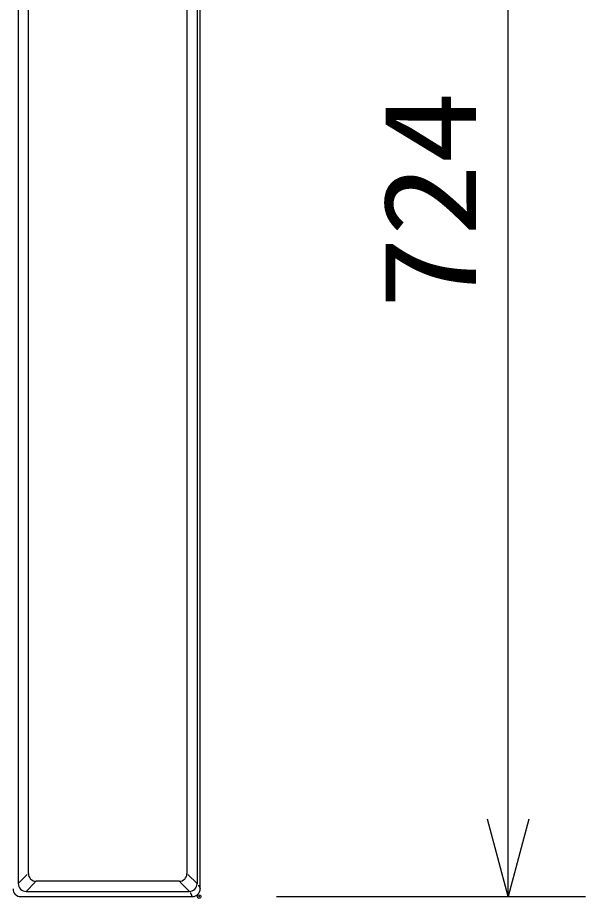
# Model space of a CAD drawing. Units: millimetres, scale not verified. Extents: x -63 to 63, y -57 to 57.
# Drawn here: x 17.72 to 32.42, y -9.39 to 13.42 of the extents above; entities that cross this region are included whole.
import ezdxf
from ezdxf.enums import TextEntityAlignment as Align

# ---------------------------------------------------------------- set-up
doc = ezdxf.new("R2010")
doc.units = ezdxf.units.MM
doc.header["$LTSCALE"] = 0.190236
doc.header["$PDMODE"] = 32
doc.header["$PDSIZE"] = 0.0951
doc.layers.add('0-2_GAIKEI', color=1, linetype='Continuous')
doc.layers.add('0-3_WAKU', color=7, linetype='Continuous')
doc.styles.add('ＭＳ ゴシック', font='')
doc.styles.get('ＭＳ ゴシック').set_extended_font_data('MS Gothic')

# ---------------------------------------------------------------- blocks, each defined once
blk = doc.blocks.new('_OPEN30')
at = {"layer": '0-3_WAKU'}
blk.add_line((0, 0), (-1, 0), dxfattribs=at)
blk.add_lwpolyline([(-1, 0.26795), (0, 0), (-1, -0.26795)], dxfattribs=at)

msp = doc.modelspace()

# ---------------------------------------------------------------- linework, layer by layer
at = {"layer": '0-2_GAIKEI'}
for p, q in [((17.7347, 26.5204), (17.7347, -9.01)), ((22.3611, 26.5223), (22.3611, -9.012)), ((17.9951, -8.7498), (17.9951, 26.2601)), ((22.1008, 26.2601), (22.1008, -8.7498)), ((17.7347, -9.0103), (17.9684, -8.7763)), ((22.361, -9.011), (22.1274, -8.7764)), ((17.9344, -9.21), (18.1684, -8.9763)), ((21.9008, -8.9498), (18.1951, -8.9498)), ((21.9275, -8.9763), (22.1637, -9.212)), ((17.9346, -9.21), (22.161, -9.212))]:
    msp.add_line(p, q, dxfattribs=at)
at = {"layer": '0-2_GAIKEI', "color": 7}
for p, q in [((22.4434, -9.1434), (22.4434, 26.6499)), ((17.7984, -9.3465), (22.2436, -9.3434)), ((22.4434, -9.1396), (22.4435, -9.1396))]:
    msp.add_line(p, q, dxfattribs=at)
at = {"layer": '0-2_GAIKEI', "color": 3}
for p, q in [((30.4155, -7.3448), (30.4155, 24.8552)), ((24.4155, -9.3448), (32.4155, -9.3448))]:
    msp.add_line(p, q, dxfattribs=at)
at = {"layer": '0-2_GAIKEI'}
for points in [[(22.3963, -9.0473), (22.3972, -9.0491), (22.3982, -9.051), (22.3991, -9.0528), (22.4001, -9.0547), (22.401, -9.0565), (22.4019, -9.0584), (22.4029, -9.0602), (22.4038, -9.0621), (22.4048, -9.0639), (22.4057, -9.0657), (22.4067, -9.0676), (22.4076, -9.0694), (22.4085, -9.0713), (22.4095, -9.0731), (22.4104, -9.075), (22.4114, -9.0768), (22.4123, -9.0787), (22.4133, -9.0805), (22.4142, -9.0824), (22.4152, -9.0842), (22.4161, -9.086), (22.417, -9.0879), (22.418, -9.0897), (22.4189, -9.0916), (22.4199, -9.0934), (22.4208, -9.0953), (22.4218, -9.0971), (22.4227, -9.099), (22.4236, -9.1008), (22.4246, -9.1026), (22.4255, -9.1045), (22.4265, -9.1063), (22.4274, -9.1082), (22.4284, -9.11), (22.4293, -9.1119), (22.4302, -9.1137), (22.4312, -9.1156), (22.4321, -9.1174), (22.4331, -9.1193)], [(22.4331, -9.1193), (22.434, -9.1211), (22.435, -9.1229), (22.4359, -9.1248), (22.4368, -9.1266), (22.4378, -9.1285), (22.4387, -9.1303), (22.4397, -9.1322), (22.4406, -9.134), (22.4416, -9.1359), (22.4425, -9.1377), (22.4434, -9.1396)], [(22.2065, -9.2682), (22.2056, -9.2663), (22.2047, -9.2643), (22.2038, -9.2624), (22.2029, -9.2605), (22.202, -9.2585), (22.2011, -9.2566), (22.2002, -9.2547), (22.1994, -9.2528), (22.1985, -9.2508), (22.1976, -9.2489), (22.1967, -9.247), (22.1967, -9.247)], [(22.2411, -9.3434), (22.2402, -9.3414), (22.2393, -9.3395), (22.2384, -9.3376), (22.2375, -9.3357), (22.2367, -9.3337), (22.2358, -9.3318), (22.2349, -9.3299), (22.234, -9.328), (22.2331, -9.326), (22.2322, -9.3241), (22.2313, -9.3222), (22.2304, -9.3202), (22.2295, -9.3183), (22.2286, -9.3164), (22.2278, -9.3145), (22.2269, -9.3125), (22.226, -9.3106), (22.2251, -9.3087), (22.2242, -9.3068), (22.2233, -9.3048), (22.2224, -9.3029), (22.2215, -9.301), (22.2207, -9.299), (22.2198, -9.2971), (22.2189, -9.2952), (22.218, -9.2933), (22.2171, -9.2913), (22.2162, -9.2894), (22.2153, -9.2875), (22.2144, -9.2855), (22.2136, -9.2836), (22.2127, -9.2817), (22.2118, -9.2798), (22.2109, -9.2778), (22.21, -9.2759), (22.2091, -9.274), (22.2082, -9.272), (22.2073, -9.2701), (22.2065, -9.2682)]]:
    msp.add_lwpolyline(points, dxfattribs=at)
at = {"layer": '0-2_GAIKEI', "color": 7}
for points in [[(22.2414, -9.3435), (22.2414, -9.3435), (22.2413, -9.3435), (22.2413, -9.3434), (22.2413, -9.3434), (22.2413, -9.3434), (22.2412, -9.3434), (22.2412, -9.3434), (22.2412, -9.3434), (22.2412, -9.3434), (22.2411, -9.3434), (22.2411, -9.3434)], [(22.2425, -9.3437), (22.2424, -9.3437), (22.2424, -9.3437), (22.2424, -9.3437), (22.2423, -9.3437), (22.2423, -9.3436), (22.2423, -9.3436), (22.2423, -9.3436), (22.2422, -9.3436), (22.2422, -9.3436), (22.2422, -9.3436), (22.2422, -9.3436), (22.2421, -9.3436), (22.2421, -9.3436), (22.2421, -9.3436), (22.242, -9.3436), (22.242, -9.3436), (22.242, -9.3436), (22.242, -9.3436), (22.2419, -9.3436), (22.2419, -9.3436), (22.2419, -9.3436), (22.2418, -9.3436), (22.2418, -9.3436), (22.2418, -9.3436), (22.2418, -9.3436), (22.2417, -9.3436), (22.2417, -9.3436), (22.2417, -9.3436), (22.2417, -9.3436), (22.2416, -9.3435), (22.2416, -9.3435), (22.2416, -9.3435), (22.2415, -9.3435), (22.2415, -9.3435), (22.2415, -9.3435), (22.2415, -9.3435), (22.2414, -9.3435), (22.2414, -9.3435), (22.2414, -9.3435)]]:
    msp.add_lwpolyline(points, dxfattribs=at)
at = {"layer": '0-2_GAIKEI'}
for centre, start, end in [((18.1951, -8.7498), 180, 270), ((21.9008, -8.7498), 270, 0), ((17.9347, -9.01), 180, 269.97396), ((22.1611, -9.012), 269.97396, 0)]:
    msp.add_arc(centre, 0.2, start, end, dxfattribs=at)
at = {"layer": '0-2_GAIKEI', "color": 7}
for centre, start, end in [((17.7983, -9.1465), 180, 270.03983), ((22.2434, -9.1434), 270.03983, 0)]:
    msp.add_arc(centre, 0.2, start, end, dxfattribs=at)
at = {"layer": '0-3_WAKU'}
msp.add_point((22.4155, -9.3448), dxfattribs=at)

# ---------------------------------------------------------------- block references
at = {"layer": '0-2_GAIKEI', "xscale": 2, "yscale": 2, "rotation": 270}
msp.add_blockref('_OPEN30', (30.4155, -9.3448), dxfattribs=at)

# ---------------------------------------------------------------- texts
at = {"layer": '0-2_GAIKEI', "color": 3, "style": 'ＭＳ ゴシック', "width": 1.15}
msp.add_text('724', height=2.406, rotation=90, dxfattribs=at).set_placement((30.3059, 5.8681), align=Align.BOTTOM_LEFT)

doc.saveas('drawing.dxf')
